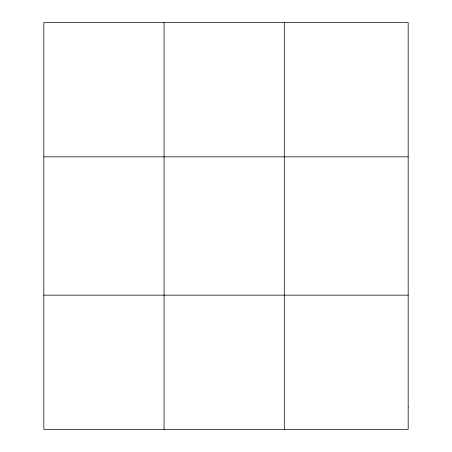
<?xml version="1.0" encoding="UTF-8"?>
<svg xmlns="http://www.w3.org/2000/svg" width="452" height="452" viewBox="0 0 452 452"><rect width="100%" height="100%" fill="white"/><g stroke="black" fill="none" stroke-linecap="round" stroke-linejoin="round"><path stroke-width="0.68" d="M164.059 429.4L164.059 22.6M284.297 429.4L284.297 22.6M43.821 156.844L408.179 156.844M43.821 295.156L408.179 295.156M408.179 407.026L408.179 429.4L43.821 429.4L43.821 22.6L408.179 22.6L408.179 407.026"/></g></svg>
